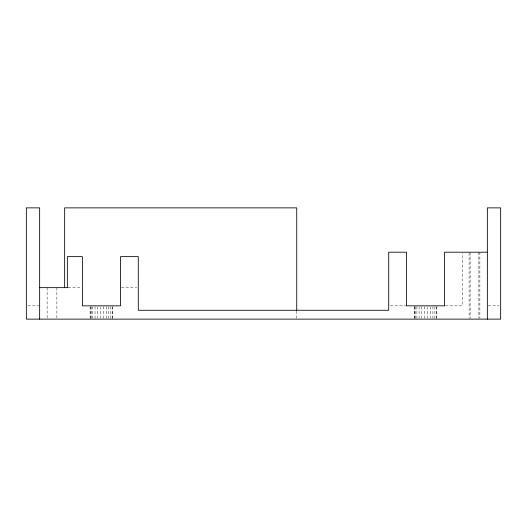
<?xml version="1.0" encoding="UTF-8"?>
<svg xmlns="http://www.w3.org/2000/svg" width="527" height="527" viewBox="0 0 527 527"><rect width="100%" height="100%" fill="white"/><g stroke="black" fill="none" stroke-linecap="round" stroke-linejoin="round"><path stroke-width="0.4" stroke-dasharray="2.63 1.98" d="M68.141 287.656L81.593 287.656M121.348 287.656L136.664 287.656M27.911 305.831L38.866 305.831M390.336 305.831L405.652 305.831M445.427 305.831L462.35 305.831L462.35 253.006M488.134 305.831L499.089 305.831M479.873 252.196L479.873 318.315M478.865 252.196L478.865 318.315M470.124 252.196L470.124 318.315M469.109 253.013L469.109 318.315M436.863 306.615L436.863 319.131M436.244 306.615L436.244 318.348M434.894 306.615L434.894 318.348M432.911 306.615L432.911 318.348M430.421 306.615L430.421 318.348M427.601 306.615L427.601 318.348M424.637 306.615L424.637 318.348M421.738 306.615L421.738 319.131M419.097 306.615L419.097 318.348M416.89 306.615L416.89 318.348M415.283 306.615L415.283 318.348M414.367 306.615L414.367 318.348M414.215 306.615L414.215 319.131M296.747 311.068L296.747 318.328M112.785 306.615L112.785 319.131M112.172 306.615L112.172 319.131M110.822 306.615L110.822 319.131M108.832 306.615L108.832 318.348M106.349 306.615L106.349 318.348M103.523 306.615L103.523 318.348M100.565 306.615L100.565 318.348M97.666 306.615L97.666 318.348M95.025 306.615L95.025 318.348M92.818 306.615L92.818 318.348M91.204 306.615L91.204 318.348M90.288 306.615L90.288 318.348M90.137 306.615L90.137 319.131M56.876 287.656L56.876 318.321M47.127 287.656L47.127 318.321"/><path stroke-width="0.79" d="M487.35 252.196L444.617 252.196L444.617 305.831L406.455 305.831L406.455 252.196L388.722 252.196L388.722 310.265L138.278 310.265L138.278 256.629L120.545 256.629L120.545 305.831L82.383 305.831L82.383 256.629L67.351 256.629L67.351 287.656M39.65 287.656L67.871 287.656M487.35 319.131L487.35 207.869L500.65 207.869L500.65 319.131L26.35 319.131L26.35 207.869L39.65 207.869L39.65 319.131M296.747 310.265L296.747 207.869L64.65 207.869L64.65 287.656"/></g></svg>
